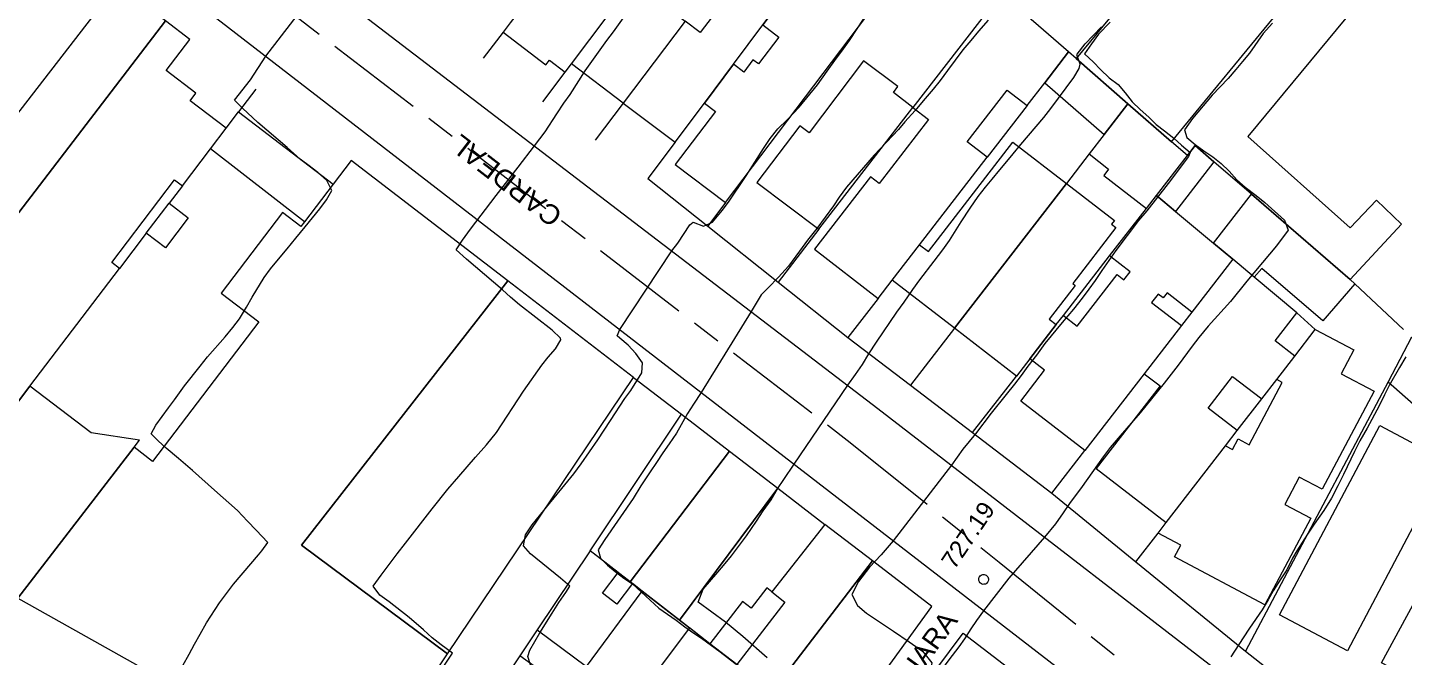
# Model space of a CAD drawing. Header units: metres. Extents: x 7 to 327053, y 40 to 7393807.
# Drawn here: x 326278.6 to 326418.1, y 7392411 to 7392474.7 of the extents above; entities that cross this region are included whole.
import ezdxf
from ezdxf.enums import TextEntityAlignment as Align

# ---------------------------------------------------------------- set-up
doc = ezdxf.new("R2010")
doc.units = ezdxf.units.M
doc.linetypes.add('T09', pattern=[17, 10, -2, 3, -2])
doc.layers.get('0').update_dxf_attribs({"lineweight": 18})
for name, color, linetype, lineweight in [('100_SIST_VIARIO_MEIO_FIO', 1, 'Continuous', 18), ('160_P_SIMP_ASF_TOP', 7, 'Continuous', 18), ('164_P_SIMP_CONC_TOP', 7, 'Continuous', 18), ('206_MURO_E_MURO_ARRIMO', 7, 'Continuous', 18), ('214_PROJ_BEIRAL_EDIF', 10, 'Continuous', 18), ('508_LM_SETOR_FISCAL', 136, 'T09', 18), ('600_CURVA_MESTRA', 14, 'Continuous', 18), ('604_CURVA_INTERM', 7, 'Continuous', 18), ('606_PTO_COTADO', 7, 'Continuous', 18), ('626_SEGM_CURVA_INTERM', 7, 'Continuous', 18)]:
    doc.layers.add(name, color=color, linetype=linetype, lineweight=lineweight)
doc.styles.add('Style-Arial', font='arial.ttf', dxfattribs={"height": 1.75})

# ---------------------------------------------------------------- blocks, each defined once
blk = doc.blocks.new('SP09')
at = {"color": 0, "linetype": 'Continuous'}
blk.add_lwpolyline([(-0.03, -0.51), (-0.14, -0.49), (-0.24, -0.46), (-0.31, -0.42), (-0.35, -0.39), (-0.42, -0.31), (-0.47, -0.24), (-0.51, -0.15), (-0.52, -0.09), (-0.52, 0.03), (-0.51, 0.11), (-0.48, 0.2), (-0.44, 0.27), (-0.4, 0.33), (-0.32, 0.39), (-0.23, 0.44), (-0.15, 0.48), (-0.1, 0.48), (-0.03, 0.48), (0.08, 0.48), (0.19, 0.44), (0.27, 0.4), (0.35, 0.32), (0.41, 0.23), (0.46, 0.11), (0.48, 0.03), (0.48, -0.03), (0.47, -0.08), (0.44, -0.21), (0.38, -0.3), (0.31, -0.38), (0.23, -0.44), (0.1, -0.49), (0.02, -0.51)], close=True, dxfattribs=at)

msp = doc.modelspace()

# ---------------------------------------------------------------- linework, layer by layer
at = {"layer": '100_SIST_VIARIO_MEIO_FIO', "flags": 128}
for points in [[(326175.022, 7392569.72), (326211.858, 7392541.307), (326212.128, 7392539.993), (326211.723, 7392538.451), (326179.279, 7392496.436), (326176.94, 7392494.391), (326174.877, 7392494.062), (326168.392, 7392498.615), (326166.547, 7392496.214), (326176.829, 7392489.691), (326214.1, 7392537.16), (326214.752, 7392537.658), (326216.682, 7392537.58), (326288.604, 7392482.804), (326382.906, 7392409.947), (326414.885, 7392384.516), (326453.135, 7392353.816), (326453.983, 7392352.58), (326455.082, 7392349.603), (326454.68, 7392346.912), (326444.199, 7392324.985)], [(326421.26, 7392482.25), (326417.555, 7392481.777), (326414.028, 7392482.091), (326411.884, 7392482.753), (326410.565, 7392483.555), (326370.674, 7392517.625), (326343.535, 7392540.433), (326340.601, 7392540.788), (326338.522, 7392539.992), (326336.49, 7392537.801), (326314.556, 7392508.511), (326300.925, 7392490.314), (326300.528, 7392486.953), (326300.896, 7392485.776), (326302.015, 7392484.176), (326364.835, 7392436.133), (326408.197, 7392402.649), (326441.582, 7392375.844)]]:
    msp.add_lwpolyline(points, dxfattribs=at)
at = {"layer": '206_MURO_E_MURO_ARRIMO'}
for p, q in [((326341.518, 7392459.43), (326347.577, 7392454.613)), ((326347.577, 7392454.613), (326354.714, 7392448.94)), ((326354.714, 7392448.94), (326361.794, 7392443.311)), ((326361.794, 7392443.311), (326368.134, 7392438.473)), ((326340.07, 7392439.261), (326344.932, 7392435.526)), ((326368.134, 7392438.473), (326374.424, 7392433.672)), ((326374.424, 7392433.672), (326382.481, 7392427.524)), ((326382.481, 7392427.524), (326390.994, 7392420.584)), ((326390.994, 7392420.584), (326402.115, 7392411.518)), ((326330.28, 7392413.664), (326328.544, 7392411.053)), ((326360.027, 7392395.34), (326373.488, 7392413.34)), ((326373.488, 7392413.34), (326388.9, 7392401.545)), ((326402.115, 7392411.518), (326412.237, 7392403.551))]:
    msp.add_line(p, q, dxfattribs=at)
at = {"layer": '206_MURO_E_MURO_ARRIMO', "flags": 128}
for points in [[(326326.853, 7392474.286), (326324.814, 7392471.635)], [(326330.855, 7392467.221), (326333.134, 7392470.233)], [(326301.766, 7392468.495), (326300.018, 7392466.197)], [(326339.021, 7392467.087), (326336.179, 7392463.331)], [(326379.971, 7392466.832), (326375.919, 7392461.589)], [(326344.272, 7392463.114), (326341.518, 7392459.43)], [(326386.255, 7392461.922), (326383.951, 7392458.939)], [(326294.317, 7392458.7), (326292.964, 7392456.922)], [(326349.375, 7392456.989), (326347.577, 7392454.613)], [(326358.845, 7392454.285), (326354.714, 7392448.94)], [(326290.657, 7392453.888), (326287.944, 7392450.322)], [(326383.644, 7392445.556), (326388.32, 7392451.585)], [(326418.139, 7392444.11), (326413.181, 7392448.773)], [(326364.858, 7392447.276), (326361.794, 7392443.311)], [(326409.186, 7392444.124), (326407.319, 7392445.8)], [(326372.605, 7392444.258), (326368.134, 7392438.473)], [(326374.424, 7392433.672), (326378.877, 7392439.411)], [(326416.564, 7392438.82), (326402.115, 7392411.518)], [(326401.27, 7392433.881), (326403.75, 7392437.091)], [(326382.481, 7392427.524), (326385.825, 7392431.852)], [(326390.994, 7392420.584), (326393.24, 7392423.491)]]:
    msp.add_lwpolyline(points, dxfattribs=at)
at = {"layer": '214_PROJ_BEIRAL_EDIF', "flags": 128}
for points in [[(326345.626, 7392486.745), (326350.012, 7392492.542), (326341.151, 7392499.827), (326338.222, 7392496.223), (326335.416, 7392492.77), (326338.966, 7392490.039), (326327.56, 7392475.206), (326326.853, 7392474.286), (326331.179, 7392470.96), (326331.554, 7392471.448), (326333.134, 7392470.233), (326333.763, 7392471.065), (326337.485, 7392475.985), (326336.041, 7392477.095), (326339.372, 7392481.428), (326338.254, 7392482.288), (326341.465, 7392486.464), (326340.847, 7392486.939), (326341.793, 7392488.169), (326339.057, 7392490.273), (326342.734, 7392495.054), (326345.515, 7392492.916), (326342.575, 7392489.091)], [(326333.763, 7392471.065), (326337.485, 7392475.985), (326345.626, 7392486.745), (326350.012, 7392492.542), (326353.93, 7392497.721), (326355.032, 7392496.807), (326359.01, 7392493.508), (326354.502, 7392487.55), (326348.158, 7392479.165), (326346.564, 7392480.371), (326343.7, 7392476.585), (326345.294, 7392475.379), (326339.021, 7392467.087)], [(326354.502, 7392487.55), (326356.834, 7392485.785), (326354.336, 7392482.483), (326353.778, 7392482.906), (326350.886, 7392479.083), (326351.557, 7392478.575), (326350.614, 7392477.329), (326349.681, 7392478.035), (326346.806, 7392474.235), (326345.294, 7392475.379), (326339.021, 7392467.087), (326344.272, 7392463.114), (326347.244, 7392467.089), (326350.185, 7392471.022), (326353.17, 7392475.016), (326357.673, 7392481.04), (326359.855, 7392483.958), (326363.939, 7392489.422), (326359.955, 7392492.725), (326359.01, 7392493.508)], [(326374.945, 7392480.297), (326385.422, 7392493.002), (326387.423, 7392491.352), (326382.889, 7392485.853), (326382.5, 7392486.174), (326379.334, 7392482.334), (326385.115, 7392477.567), (326385.912, 7392478.534), (326381.223, 7392482.4), (326384.573, 7392486.464), (326386.719, 7392484.695), (326393.349, 7392492.735), (326398.707, 7392488.316), (326396.086, 7392485.138), (326392.977, 7392481.367), (326391.543, 7392482.55), (326390.435, 7392481.205), (326391.868, 7392480.023), (326384.93, 7392471.608), (326384.173, 7392472.269), (326377.345, 7392478.224), (326375.413, 7392479.909)], [(326405.734, 7392476.666), (326402.073, 7392479.684), (326406.892, 7392485.528), (326404.345, 7392487.69), (326399.75, 7392482.117), (326396.086, 7392485.138), (326392.977, 7392481.367), (326391.868, 7392480.023), (326384.93, 7392471.608), (326390.194, 7392467.018), (326394.605, 7392463.17)], [(326412.729, 7392449.198), (326402.726, 7392457.844), (326398.911, 7392461.142), (326397.009, 7392462.785), (326396.217, 7392461.764), (326394.605, 7392463.17), (326405.734, 7392476.666), (326410.51, 7392482.458), (326410.633, 7392482.353), (326415.171, 7392480.78), (326415.525, 7392480.77), (326414.068, 7392477.888), (326402.354, 7392463.679), (326412.708, 7392454.424), (326415.39, 7392457.235), (326417.927, 7392454.815)], [(326349.375, 7392456.989), (326364.651, 7392477.18), (326360.648, 7392480.209), (326360.274, 7392479.715), (326359.687, 7392480.159), (326359.378, 7392479.751), (326357.673, 7392481.04), (326353.17, 7392475.016), (326354.8, 7392473.783), (326352.736, 7392471.054), (326352.172, 7392471.481), (326351.228, 7392470.233), (326350.185, 7392471.022), (326347.244, 7392467.089), (326348.364, 7392466.241), (326344.281, 7392460.843)], [(326270.99, 7392457.556), (326273.214, 7392455.833), (326268.544, 7392449.801), (326271.313, 7392447.657), (326292.606, 7392475.412), (326287.732, 7392479.178)], [(326379.971, 7392466.832), (326381.757, 7392469.143), (326384.173, 7392472.269), (326377.345, 7392478.224), (326375.135, 7392475.364), (326368.384, 7392466.629), (326369.963, 7392465.408), (326364.967, 7392458.944), (326364.09, 7392459.622), (326358.403, 7392452.264), (326364.858, 7392447.276), (326366.294, 7392449.135), (326369.059, 7392452.712), (326375.919, 7392461.589), (326373.88, 7392463.166), (326377.932, 7392468.408)], [(326262.965, 7392436.776), (326273.1, 7392430.803), (326278.855, 7392438.371), (326287.944, 7392450.322), (326287.159, 7392450.919), (326293.531, 7392459.297), (326294.317, 7392458.7), (326297.174, 7392462.457), (326298.763, 7392464.547), (326295.112, 7392467.323), (326295.688, 7392468.08), (326292.672, 7392470.374), (326295.061, 7392473.515), (326292.606, 7392475.412), (326271.313, 7392447.657), (326267.838, 7392443.128)], [(326384.173, 7392472.269), (326381.757, 7392469.143), (326387.778, 7392463.892), (326390.194, 7392467.018), (326384.93, 7392471.608)], [(326358.845, 7392454.285), (326368.384, 7392466.629), (326366.407, 7392468.157), (326366.857, 7392468.752), (326363.386, 7392471.378), (326357.857, 7392464.069), (326356.913, 7392464.784), (326352.564, 7392459.036)], [(326392.065, 7392456.412), (326393.086, 7392457.728), (326396.217, 7392461.764), (326394.605, 7392463.17), (326390.194, 7392467.018), (326387.778, 7392463.892), (326386.255, 7392461.922), (326388.232, 7392460.394), (326387.739, 7392459.755)], [(326298.763, 7392464.547), (326300.018, 7392466.197), (326309.595, 7392458.855), (326306.691, 7392455.036), (326297.174, 7392462.457)], [(326366.294, 7392449.135), (326369.059, 7392452.712), (326369.951, 7392452.022), (326378.532, 7392463.127), (326383.951, 7392458.939), (326372.605, 7392444.258)], [(326393.086, 7392457.728), (326396.217, 7392461.764), (326397.009, 7392462.785), (326398.911, 7392461.142), (326395.02, 7392456.107)], [(326321.203, 7392411.24), (326306.392, 7392422.265), (326327.325, 7392449.05), (326311.426, 7392461.262), (326309.595, 7392458.855), (326306.691, 7392455.036), (326306.333, 7392454.566), (326304.463, 7392455.988), (326298.239, 7392447.805), (326302.056, 7392444.902), (326291.293, 7392430.75), (326289.409, 7392432.183), (326277.614, 7392416.9), (326277.935, 7392416.72), (326309.982, 7392398.734), (326313.339, 7392399.562)], [(326372.605, 7392444.258), (326383.951, 7392458.939), (326388.826, 7392455.172), (326388.537, 7392454.799), (326388.972, 7392454.462), (326384.586, 7392448.786), (326384.834, 7392448.594), (326382.196, 7392445.181), (326382.919, 7392444.622), (326380.234, 7392441.161), (326378.877, 7392439.411)], [(326290.657, 7392453.888), (326292.964, 7392456.922), (326294.905, 7392455.462), (326292.615, 7392452.416)], [(326393.086, 7392457.728), (326395.02, 7392456.107), (326398.882, 7392452.871), (326400.816, 7392451.25), (326396.682, 7392445.9), (326394.155, 7392447.853), (326393.749, 7392447.328), (326393.257, 7392447.707), (326392.594, 7392446.85), (326395.613, 7392444.517), (326391.846, 7392439.642), (326385.825, 7392431.852), (326379.33, 7392436.871), (326381.743, 7392439.994), (326380.234, 7392441.161), (326382.919, 7392444.622), (326383.644, 7392445.556), (326385.052, 7392444.468), (326389.087, 7392449.689), (326389.778, 7392449.154), (326390.409, 7392449.97), (326388.32, 7392451.585), (326392.065, 7392456.412)], [(326402.995, 7392449.423), (326400.816, 7392451.25), (326398.882, 7392452.871), (326402.726, 7392457.844), (326412.729, 7392449.198), (326413.181, 7392448.773), (326409.936, 7392445.019), (326403.76, 7392450.326)], [(326400.816, 7392451.25), (326396.682, 7392445.9), (326395.613, 7392444.517), (326391.846, 7392439.642), (326393.447, 7392438.405), (326386.966, 7392430.019), (326394.053, 7392424.542), (326400.08, 7392432.341), (326401.27, 7392433.881), (326398.328, 7392436.155), (326400.808, 7392439.365), (326403.75, 7392437.091), (326405.275, 7392439.063), (326407.108, 7392441.436), (326405.129, 7392442.966), (326407.319, 7392445.8), (326402.995, 7392449.423)], [(326327.325, 7392449.05), (326306.392, 7392422.265), (326321.203, 7392411.24), (326340.07, 7392439.261)], [(326278.855, 7392438.371), (326273.1, 7392430.803), (326262.965, 7392436.776), (326257.427, 7392440.04), (326251.081, 7392443.824), (326244.571, 7392435.502), (326277.614, 7392416.9), (326289.409, 7392432.183), (326289.96, 7392432.907), (326285.079, 7392433.638)], [(326393.24, 7392423.491), (326394.053, 7392424.542), (326400.08, 7392432.341), (326400.782, 7392431.969), (326401.35, 7392433.043), (326402.487, 7392432.442), (326405.834, 7392438.767), (326405.275, 7392439.063), (326407.108, 7392441.436), (326409.186, 7392444.124), (326413.079, 7392442.063), (326411.794, 7392439.636), (326415.153, 7392437.858), (326409.898, 7392427.927), (326407.557, 7392429.166), (326406.086, 7392426.387), (326408.719, 7392424.994), (326404.069, 7392416.206), (326394.896, 7392421.061), (326395.539, 7392422.274)], [(326428.798, 7392434.073), (326418.956, 7392443.341), (326416.564, 7392438.82), (326426.585, 7392429.995)], [(326344.932, 7392435.526), (326349.784, 7392431.8), (326339.734, 7392418.525), (326335.656, 7392421.685)], [(326415.715, 7392434.385), (326422.599, 7392430.742), (326412.44, 7392411.546), (326405.557, 7392415.189)], [(326415.914, 7392410.329), (326426.585, 7392429.995), (326428.798, 7392434.073), (326433.079, 7392430.378), (326437.323, 7392426.714), (326433.601, 7392419.965), (326430.754, 7392414.803), (326424.117, 7392402.769), (326422.459, 7392403.647), (326422.094, 7392402.956), (326416.322, 7392406.01), (326418.019, 7392409.216)], [(326349.784, 7392431.8), (326354.675, 7392428.043), (326344.723, 7392414.658), (326339.734, 7392418.525)], [(326347.806, 7392412.268), (326344.723, 7392414.658), (326354.675, 7392428.043), (326359.46, 7392424.367), (326354.083, 7392417.518), (326353.564, 7392417.919), (326351.996, 7392415.884), (326351.114, 7392416.563)], [(326350.535, 7392410.152), (326354.109, 7392407.383), (326364.284, 7392420.663), (326359.46, 7392424.367), (326354.083, 7392417.518), (326355.417, 7392416.491)], [(326339.951, 7392418.356), (326338.356, 7392416.285), (326336.896, 7392417.409), (326338.495, 7392419.485), (326335.656, 7392421.685), (326330.28, 7392413.664), (326335.283, 7392409.951), (326340.942, 7392417.589)], [(326364.284, 7392420.663), (326354.109, 7392407.383), (326360.462, 7392402.459), (326370.307, 7392416.036)], [(326335.283, 7392409.951), (326340.942, 7392417.589), (326345.748, 7392413.864), (326340.094, 7392406.381)], [(326350.535, 7392410.152), (326347.806, 7392412.268), (326345.748, 7392413.864), (326340.094, 7392406.381), (326345.178, 7392402.422), (326350.829, 7392409.925)], [(326328.18, 7392400.09), (326333.491, 7392407.459), (326328.544, 7392411.053), (326322.46, 7392401.952), (326327.372, 7392398.97)]]:
    msp.add_lwpolyline(points, close=True, dxfattribs=at)
at = {"layer": '508_LM_SETOR_FISCAL'}
msp.add_lwpolyline([(326177.681, 7392573.74), (326213.596, 7392545.797), (326216.905, 7392543.293), (326240.821, 7392525.201), (326292.769, 7392485.901), (326296.303, 7392483.227), (326362.025, 7392432.669), (326377.121, 7392420.529), (326448.736, 7392362.939), (326464.125, 7392350.513), (326467.673, 7392356.148), (326471.661, 7392361.206), (326475.524, 7392366.069), (326483.079, 7392374.858), (326518.647, 7392446.819), (326545.893, 7392501.662), (326564.246, 7392538.336)], dxfattribs=at)
at = {"layer": '600_CURVA_MESTRA', "elevation": 730}
msp.add_lwpolyline([(326376.011, 7392475.49), (326375.05, 7392474.39), (326374.26, 7392473.42), (326373.458, 7392472.47), (326371.892, 7392470.39), (326371.147, 7392469.368), (326370.447, 7392468.485), (326369.414, 7392467.299), (326368.622, 7392466.348), (326367.579, 7392465.178), (326366.93, 7392464.41), (326364.456, 7392461.815), (326361.646, 7392458.552), (326360.893, 7392457.548), (326360.342, 7392456.664), (326358.644, 7392454.355), (326357.712, 7392453.18), (326356.872, 7392452.071), (326355.758, 7392450.553), (326354.775, 7392449.427), (326353.725, 7392448.339), (326352.99, 7392447.641), (326351.998, 7392445.95), (326346.923, 7392437.747), (326346.13, 7392436.552), (326345.527, 7392435.615), (326344.417, 7392433.616), (326343.674, 7392432.518), (326343.02, 7392431.629), (326342.391, 7392430.639), (326341.747, 7392429.703), (326340.812, 7392428.287), (326340.03, 7392426.982), (326337.137, 7392422.846), (326336.488, 7392421.8), (326336.724, 7392420.941), (326337.433, 7392420.23), (326338.213, 7392419.579), (326339.071, 7392418.91), (326339.996, 7392418.296), (326342.63, 7392415.878), (326344.379, 7392414.641), (326345.249, 7392413.99), (326346.071, 7392413.402), (326346.939, 7392412.816), (326348.859, 7392411.436), (326351.074, 7392409.729)], dxfattribs=at)
at = {"layer": '604_CURVA_INTERM', "flags": 128}
for points, elevation in [([(326294.344, 7392410.06), (326294.994, 7392411.214), (326295.541, 7392412.234), (326296.124, 7392413.226), (326296.769, 7392414.383), (326298.077, 7392416.404), (326299.491, 7392418.297), (326301.27, 7392420.365), (326302.02, 7392421.268), (326302.382, 7392421.668), (326302.963, 7392422.538), (326301.793, 7392423.787), (326300.902, 7392424.701), (326299.92, 7392425.776), (326297.558, 7392427.843), (326295.351, 7392429.814), (326293.934, 7392431.036), (326292.66, 7392432.088), (326291.862, 7392432.827), (326291.14, 7392433.543), (326291.633, 7392434.442), (326292.891, 7392436.194), (326293.505, 7392436.998), (326294.529, 7392438.404), (326296.104, 7392440.421), (326296.873, 7392441.371), (326298.653, 7392443.389), (326299.427, 7392444.337), (326300.091, 7392445.216), (326300.801, 7392446.393), (326301.396, 7392447.415), (326302.615, 7392449.403), (326303.251, 7392450.277), (326303.875, 7392451.066), (326304.939, 7392452.307), (326305.817, 7392453.385), (326306.779, 7392454.527), (326308.252, 7392456.35), (326308.92, 7392457.279), (326309.452, 7392458.23), (326308.964, 7392459.244), (326308.047, 7392460.051), (326307.18, 7392460.726), (326306.252, 7392461.397), (326304.946, 7392462.573), (326301.981, 7392465.13), (326300.423, 7392466.561), (326299.588, 7392467.374), (326301.209, 7392469.425), (326302.785, 7392471.848), (326308.469, 7392479.241)], 733), ([(326329.638, 7392410.015), (326329.338, 7392410.979), (326329.535, 7392411.599), (326330.556, 7392413.367), (326331.795, 7392415.378), (326332.484, 7392416.459), (326333.18, 7392417.444), (326333.607, 7392418.095), (326332.64, 7392418.923), (326329.629, 7392421.395), (326328.894, 7392422.177), (326329.092, 7392423.318), (326329.773, 7392424.32), (326331.526, 7392426.479), (326332.805, 7392428), (326334.002, 7392429.501), (326334.745, 7392430.507), (326336.425, 7392432.939), (326337.733, 7392434.886), (326339.187, 7392437.134), (326339.775, 7392437.956), (326340.888, 7392439.741), (326340.976, 7392440.757), (326340.299, 7392441.681), (326339.503, 7392442.522), (326338.656, 7392443.247), (326338.395, 7392443.492), (326338.673, 7392444.121), (326343.94, 7392452.113), (326344.55, 7392452.882), (326345.779, 7392454.736), (326346.111, 7392455.01), (326347.137, 7392454.603), (326348.079, 7392455.025), (326349.056, 7392456.177), (326349.691, 7392457.024), (326351.47, 7392459.692), (326353.251, 7392462.464), (326353.93, 7392463.484), (326354.685, 7392464.477), (326355.672, 7392465.421), (326356.843, 7392466.685), (326358.728, 7392468.94), (326359.678, 7392470.316), (326360.454, 7392471.403), (326361.18, 7392472.336), (326361.947, 7392473.446), (326363.429, 7392475.7)], 731), ([(326404.858, 7392475.203), (326403.89, 7392474.126), (326402.519, 7392472.153), (326401.8, 7392471.309), (326401.145, 7392470.506), (326400.349, 7392469.572), (326398.734, 7392467.876), (326396.733, 7392465.516), (326395.926, 7392464.369), (326396.165, 7392463.587), (326396.992, 7392462.868), (326397.885, 7392462.234), (326398.804, 7392461.644), (326399.657, 7392460.969), (326400.452, 7392460.168), (326401.243, 7392459.295), (326402.076, 7392458.565), (326403.2, 7392457.722), (326404.064, 7392457.004), (326406.068, 7392455.206), (326406.447, 7392454.202), (326405.24, 7392452.601), (326404.559, 7392451.749), (326402.253, 7392449.014), (326400.605, 7392446.967), (326398.318, 7392444.466), (326397.368, 7392443.32), (326396.696, 7392442.445), (326395.268, 7392440.504), (326393.867, 7392438.699), (326391.419, 7392435.67), (326389.397, 7392433.347), (326388.399, 7392432.148), (326387.664, 7392431.217), (326385.539, 7392428.213), (326384.274, 7392426.472), (326383.629, 7392425.553), (326382.862, 7392424.41), (326381.745, 7392423.075), (326378.097, 7392418.914), (326375.559, 7392415.614), (326374.848, 7392414.609), (326374.266, 7392413.759), (326373.62, 7392412.774), (326373.032, 7392411.943), (326372.378, 7392411.058), (326371.612, 7392410.078)], 727), ([(326353.621, 7392410.848), (326351.141, 7392412.986), (326349.377, 7392414.435), (326346.597, 7392416.473), (326347.105, 7392417.783), (326348.403, 7392419.274), (326349.19, 7392420.207), (326349.977, 7392421.183), (326351.515, 7392423.208), (326352.538, 7392424.703), (326353.189, 7392425.728), (326354, 7392426.842), (326354.666, 7392427.971), (326355.315, 7392428.921), (326356.34, 7392430.472), (326361.783, 7392438.467), (326362.55, 7392439.567), (326363.279, 7392440.581), (326363.927, 7392441.662), (326364.703, 7392442.838), (326366.76, 7392445.875), (326367.502, 7392446.882), (326368.386, 7392448.169), (326369.103, 7392449.155), (326370.554, 7392451.047), (326371.426, 7392452.216), (326372.091, 7392453.149), (326373.275, 7392455.049), (326374.195, 7392456.428), (326375.009, 7392457.606), (326375.731, 7392458.543), (326376.408, 7392459.382), (326377.198, 7392460.313), (326377.897, 7392461.176), (326378.556, 7392461.936), (326379.336, 7392462.897), (326381.652, 7392465.61), (326382.373, 7392466.547), (326384.69, 7392469.68), (326385.236, 7392470.604), (326385.358, 7392471.019), (326385.012, 7392471.985), (326385.027, 7392472.045), (326385.854, 7392473.091), (326387.509, 7392474.82)], 729), ([(326418.368, 7392441.343), (326417.722, 7392440.287), (326416.666, 7392438.446), (326416.2, 7392437.513), (326415.667, 7392436.388), (326414.434, 7392434.126), (326413.697, 7392432.844), (326413.151, 7392431.762), (326412.052, 7392429.418), (326411.474, 7392428.268), (326410.82, 7392427.037), (326410.054, 7392425.774), (326409.084, 7392424.396), (326408.402, 7392423.381), (326407.304, 7392421.689), (326406.865, 7392420.929), (326406.285, 7392419.756), (326405.678, 7392418.839), (326404.926, 7392417.645), (326404.42, 7392416.704), (326403.804, 7392415.686), (326402.502, 7392413.84), (326401.858, 7392412.873), (326400.607, 7392410.925)], 726)]:
    msp.add_lwpolyline(points, dxfattribs=dict(at, elevation=elevation))
at = {"layer": '604_CURVA_INTERM'}
for points, elevation in [([(326328.359, 7392460.596), (326330.02, 7392462.758), (326331.085, 7392464.169), (326332.291, 7392465.978), (326332.987, 7392467.066), (326333.626, 7392467.944), (326335.171, 7392470.369), (326337.368, 7392473.436), (326338.033, 7392474.299), (326340.747, 7392478.111)], 732), ([(326388.38, 7392475.292), (326387.197, 7392474.06), (326386.493, 7392473.096), (326385.796, 7392472.07), (326386.683, 7392471.233), (326387.415, 7392470.491), (326388.287, 7392469.66), (326389.185, 7392468.952), (326389.919, 7392468.134), (326390.634, 7392467.217), (326391.444, 7392466.417), (326392.297, 7392465.656), (326393.037, 7392464.923), (326393.884, 7392464.259), (326394.854, 7392463.538), (326395.628, 7392462.809), (326396.495, 7392462.081), (326396.331, 7392461.678), (326394.277, 7392458.94), (326392.092, 7392456.142), (326391.259, 7392455.19), (326388.967, 7392452.136), (326388.267, 7392451.107), (326387.549, 7392450.109), (326386.862, 7392449.094), (326386.232, 7392448.201), (326385.551, 7392447.289), (326384.671, 7392446.179), (326383.513, 7392444.835), (326381.755, 7392442.717), (326380.912, 7392441.519), (326380.045, 7392440.403), (326379.361, 7392439.452), (326378.692, 7392438.581), (326377.846, 7392437.548), (326376.334, 7392435.632), (326374.736, 7392433.547), (326373.456, 7392432.001), (326372.311, 7392430.359), (326366.397, 7392422.702), (326365.166, 7392421.274), (326363.982, 7392420.028), (326362.875, 7392418.577), (326362.188, 7392417.248), (326362.758, 7392416.133), (326363.695, 7392415.381), (326366.435, 7392413.554), (326367.998, 7392412.468)], 728), ([(326319.797, 7392408.47), (326321.72, 7392411.294), (326320.563, 7392412.138), (326319.643, 7392412.872), (326318.76, 7392413.686), (326317.316, 7392414.91), (326315.297, 7392416.528), (326314.352, 7392417.179), (326313.655, 7392418.104), (326314.462, 7392419.215), (326316.081, 7392421.38), (326316.953, 7392422.454), (326319.642, 7392425.959), (326321.239, 7392427.942), (326322.335, 7392429.237), (326324.046, 7392431.195), (326325.158, 7392432.433), (326326.162, 7392433.669), (326328.891, 7392437.867), (326330.772, 7392440.523), (326331.402, 7392441.314), (326332.139, 7392442.153), (326332.673, 7392443.082), (326332.645, 7392443.254), (326331.825, 7392444.069), (326328.503, 7392446.631), (326327.59, 7392447.416), (326326.778, 7392448.143), (326323.108, 7392451.248), (326322.078, 7392452.197), (326322.707, 7392453.194), (326323.528, 7392454.31), (326326.137, 7392457.705)], 732)]:
    msp.add_lwpolyline(points, dxfattribs=dict(at, elevation=elevation))
at = {"layer": '626_SEGM_CURVA_INTERM'}
for points, elevation in [([(326326.137, 7392457.705), (326328.359, 7392460.596)], 732), ([(326367.998, 7392412.468), (326369.376, 7392411.511), (326370.295, 7392410.333), (326370.122, 7392409.467), (326369.362, 7392408.424), (326368.25, 7392406.603)], 728)]:
    msp.add_lwpolyline(points, dxfattribs=dict(at, elevation=elevation))

# ---------------------------------------------------------------- block references
at = {"layer": '606_PTO_COTADO', "rotation": 55.83005668387076}
msp.add_blockref('SP09', (326375.56, 7392418.811, 727.19), dxfattribs=at)

# ---------------------------------------------------------------- texts
at = {"layer": '160_P_SIMP_ASF_TOP', "style": 'Style-Arial'}
msp.add_text('CARDEAL', height=2, rotation=142.31381, dxfattribs=at).set_placement((326332.386, 7392455.182), align=Align.MIDDLE_LEFT)
at = {"layer": '164_P_SIMP_CONC_TOP', "style": 'Style-Arial'}
msp.add_text('CORUMBIARA', height=2, rotation=54.05204, dxfattribs=at).set_placement((326361.11, 7392399.863), align=Align.MIDDLE_LEFT)
at = {"layer": '606_PTO_COTADO', "style": 'Style-Arial'}
msp.add_text('727.19', height=1.75, rotation=55.83006, dxfattribs=at).set_placement((326373.969, 7392423.285, 727.19), align=Align.MIDDLE_CENTER)

doc.saveas('drawing.dxf')
